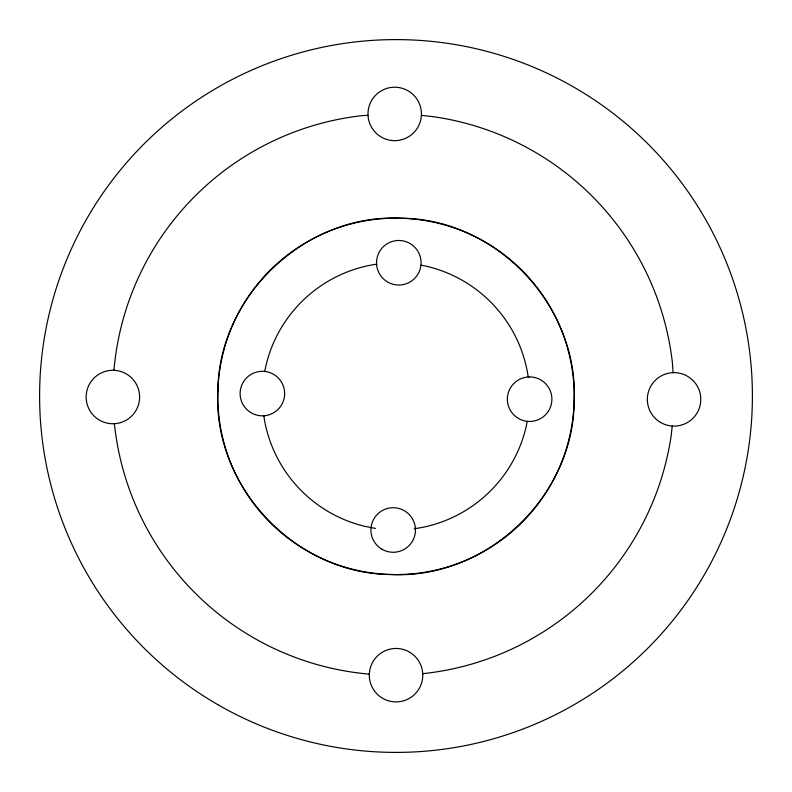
<?xml version="1.0" encoding="UTF-8"?>
<svg xmlns="http://www.w3.org/2000/svg" width="792" height="792" viewBox="0 0 792 792"><rect width="100%" height="100%" fill="white"/><g stroke="black" fill="none" stroke-linecap="round" stroke-linejoin="round"><path stroke-width="1.19" d="M113.979 370.319L114.167 367.676A280.665 280.665 0 0 1 361.716 115.672L368.013 115.335M672.25 426.037L671.131 435.956A280.665 280.665 0 0 1 425.363 673.378L422.73 673.774M264.726 371.418L265.884 365.845A133.65 133.65 0 0 1 370.973 265.092L376.586 264.172M527.274 421.334L526.116 426.908A133.65 133.65 0 0 1 421.027 527.66L414.127 528.789M369.339 674.081L366.686 673.903A280.665 280.665 0 0 1 114.682 426.343L114.286 423.72M421.393 115.335A26.73 26.73 0 0 1 380.15 136.353A26.73 26.73 0 0 1 382.566 90.12A26.73 26.73 0 0 1 421.393 115.335L434.976 116.929A280.665 280.665 0 0 1 672.398 362.696L673.081 372.656M375.448 528.393L365.468 526.492A133.65 133.65 0 0 1 264.716 421.403L263.795 415.79M420.958 265.201L426.532 266.26A133.65 133.65 0 0 1 527.284 371.349L528.205 376.962M415.345 527.67L415.434 528.828M217.869 391.337C212.8 486.456 295.703 574.2 390.961 574.507C486.08 579.576 573.824 496.673 574.131 401.415C579.199 306.296 496.297 218.552 401.039 218.245C305.92 213.177 218.176 296.079 217.869 391.337M369.349 673.774L369.31 675.18A26.73 26.73 0 0 0 408.999 698.554A26.73 26.73 0 0 0 410.207 652.509A26.73 26.73 0 0 0 369.349 673.774M264.449 415.741L263.281 415.82A22.275 22.275 0 0 1 240.105 393.307A22.275 22.275 0 0 1 263.805 371.339L264.964 371.438A22.275 22.275 0 0 1 264.449 415.741M529.106 376.923L527.937 376.982A22.275 22.275 0 0 0 526.65 421.265L527.809 421.393A22.275 22.275 0 0 0 551.885 399.831A22.275 22.275 0 0 0 529.106 376.923M114.286 370.329L112.89 370.29A26.73 26.73 0 0 0 89.506 409.979A26.73 26.73 0 0 0 135.551 411.187A26.73 26.73 0 0 0 114.286 370.329M376.645 264.974L376.566 263.805A22.275 22.275 0 0 1 408.682 242.788A22.275 22.275 0 0 1 411.493 281.071A22.275 22.275 0 0 1 376.645 264.974M217.8 704.652A356.4 356.4 0 0 0 752.4 396A356.4 356.4 0 0 0 217.8 87.348A356.4 356.4 0 0 0 217.8 704.652M660.34 422.304A26.73 26.73 0 0 0 700.791 399.792A26.73 26.73 0 0 0 661.063 376.012A26.73 26.73 0 0 0 660.34 422.304M302.574 548.123A178.2 178.2 0 0 0 574.131 401.415A178.2 178.2 0 0 0 311.296 239.59A178.2 178.2 0 0 0 302.574 548.123M382.051 549.292A22.275 22.275 0 0 0 415.463 529.996A22.275 22.275 0 0 0 382.051 510.701A22.275 22.275 0 0 0 382.051 549.292"/></g></svg>
